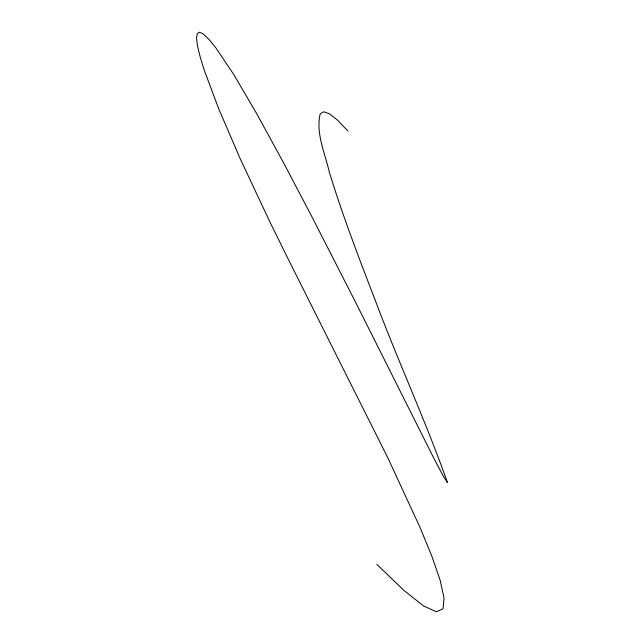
<?xml version="1.0" encoding="UTF-8"?>
<svg xmlns="http://www.w3.org/2000/svg" width="644" height="644" viewBox="0 0 644 644"><rect width="100%" height="100%" fill="white"/><g stroke="black" fill="none" stroke-linecap="round" stroke-linejoin="round"><path stroke-width="0.97" d="M376.853 564.337L404.013 590.492L423.663 606.004L436.463 611.8L443.04 608.797L444.038 597.93L440.102 580.115L431.874 556.271L419.993 527.331L387.833 457.844L288.423 259.516L270.416 223.025L240.478 159.358L218.614 108.554L204.406 70.623L200.043 56.487L197.434 45.579L196.541 37.891L197.305 33.432L199.672 32.2L203.585 34.196L209.002 39.429L215.877 47.889L233.748 74.519L256.618 113.521L283.143 162.014L311.809 216.529L355.472 302.028L433.863 458.286L443.764 477.051L447.459 482.565C425.66 420.806 397.912 361.034 374.985 299.597C358.716 257.536 342.616 215.362 329.342 172.238C325.091 153.32 315.632 133.517 320.149 113.908L323.642 111.798L329.334 113.722L337.408 120.042L348.05 131.11"/></g></svg>
